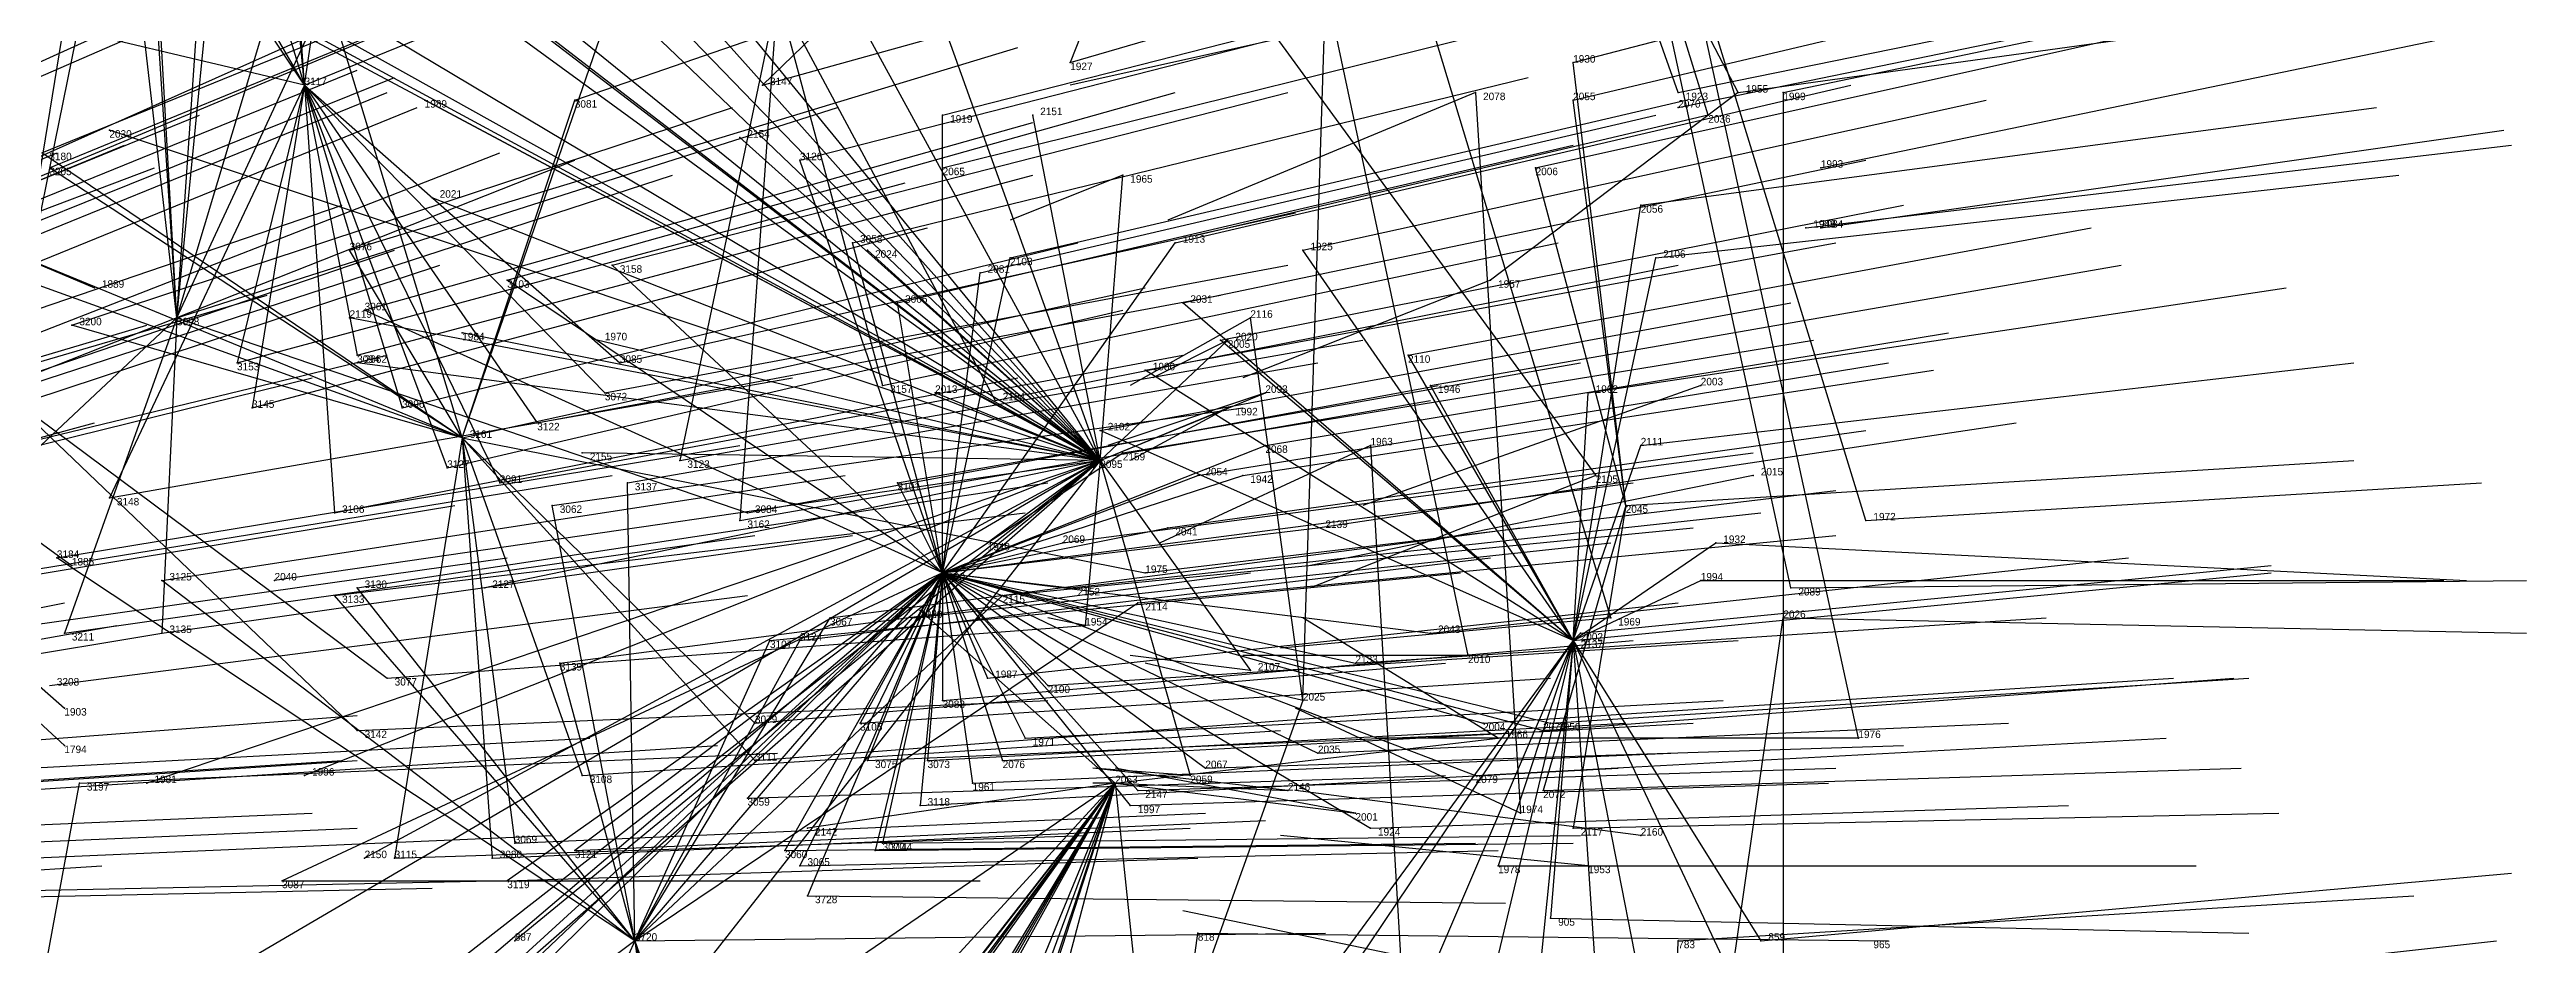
# Model space of a CAD drawing. Extents: x -0.5 to 0.59, y -0.5 to 0.58.
# Drawn here: x 0.251 to 0.581, y -0.0025 to 0.1167 of the extents above; entities that cross this region are included whole.
import ezdxf

# ---------------------------------------------------------------- set-up
doc = ezdxf.new("R2010")
doc.units = 0
for name, color, linetype in [('Facilities', 3, 'CONTINUOUS'), ('Facilities_lines', 3, 'CONTINUOUS'), ('Normals', 1, 'CONTINUOUS'), ('Source_points', 5, 'CONTINUOUS'), ('Text', 3, 'CONTINUOUS')]:
    doc.layers.add(name, color=color, linetype=linetype)

msp = doc.modelspace()

# ---------------------------------------------------------------- linework, layer by layer
at = {"layer": 'Facilities', "color": 3}
for p in [(0.285, 0.112, -0.765), (0.441, 0.111, -1.25), (0.468, 0.111, -1.202), (0.468, 0.109, -1.201), (0.476, 0.111, -1.222), (0.482, 0.111, -1.236), (0.472, 0.108, -1.25), (0.487, 0.101, -1.243), (0.485, 0.093, -1.235), (0.487, 0.093, -1.24), (0.268, 0.081, -0.699), (0.471, 0.072, -1.25), (0.306, 0.065, -0.783), (0.427, 0.064, -1.25), (0.391, 0.062, -1.25), (0.478, 0.06, -1.25), (0.461, 0.056, -1.16), (0.493, 0.054, -1.241), (0.37, 0.047, -0.931), (0.483, 0.045, -1.214), (0.459, 0.041, -1.25), (0.454, 0.038, -1.14), (0.44, 0.036, -1.25), (0.418, 0.03, -1.25), (0.492, 0.025, -1.25), (0.393, 0.019, -1.25), (0.463, 0.012, -1.25), (0.456, 0.008, -1.25), (0.329, -0.002, -0.822)]:
    msp.add_point(p, dxfattribs=at)
at = {"layer": 'Facilities_lines', "color": 3}
for p, q in [((0.493, 0.054, -1.241), (0.44, 0.226, -1.236)), ((0.344, 0.215, -1.25), (0.457, 0.06, -1.25)), ((0.468, 0.111, -1.202), (0.432, 0.213, -1.204)), ((0.459, 0.041, -1.25), (0.411, 0.2, -1.25)), ((0.476, 0.111, -1.222), (0.429, 0.201, -1.25)), ((0.44, 0.036, -1.25), (0.406, 0.196, -1.25)), ((0.391, 0.062, -1.25), (0.268, 0.189, -1.25)), ((0.285, 0.112, -0.765), (0.279, 0.175, -0.822)), ((0.391, 0.062, -1.25), (0.296, 0.178, -1.25)), ((0.41, 0.174, -1.113), (0.346, 0.112, -0.91)), ((0.41, 0.174, -1.113), (0.387, 0.115, -1.009)), ((0.285, 0.112, -0.765), (0.267, 0.171, -0.793)), ((0.285, 0.112, -0.765), (0.281, 0.169, -0.819)), ((0.285, 0.112, -0.765), (0.293, 0.167, -0.844)), ((0.391, 0.062, -1.25), (0.298, 0.166, -1.25)), ((0.472, 0.108, -1.25), (0.454, 0.166, -1.21)), ((0.472, 0.108, -1.25), (0.454, 0.166, -1.208)), ((0.285, 0.112, -0.765), (0.253, 0.16, -0.749)), ((0.285, 0.112, -0.765), (0.259, 0.157, -0.758)), ((0.245, 0.071, -0.639), (0.262, 0.155, -0.761)), ((0.268, 0.081, -0.699), (0.264, 0.152, -0.762)), ((0.268, 0.081, -0.699), (0.273, 0.154, -0.783)), ((0.268, 0.081, -0.699), (0.275, 0.153, -0.786)), ((0.418, 0.03, -1.25), (0.422, 0.155, -1.25)), ((0.245, 0.071, -0.639), (0.258, 0.151, -0.748)), ((0.268, 0.081, -0.699), (0.289, 0.151, -0.816)), ((0.492, 0.025, -1.25), (0.465, 0.149, -1.221)), ((0.268, 0.081, -0.699), (0.264, 0.142, -0.749)), ((0.483, 0.045, -1.214), (0.462, 0.142, -1.208)), ((0.127, 0.14, -1.25), (0.253, 0.024, -1.25)), ((0.127, 0.14, -1.25), (0.254, 0.048, -1.25)), ((0.127, 0.14, -1.25), (0.257, 0.085, -1.25)), ((0.127, 0.14, -1.25), (0.253, 0.029, -1.25)), ((0.391, 0.062, -1.25), (0.289, 0.14, -1.25)), ((0.391, 0.062, -1.25), (0.35, 0.137, -1.25)), ((0.391, 0.062, -1.25), (0.258, 0.134, -1.25)), ((0.268, 0.081, -0.699), (0.262, 0.133, -0.735)), ((0.268, 0.081, -0.699), (0.293, 0.135, -0.808)), ((0.391, 0.062, -1.25), (0.301, 0.135, -1.25)), ((0.285, 0.112, -0.765), (0.213, 0.129, -0.623)), ((0.391, 0.062, -1.25), (0.277, 0.13, -1.25)), ((0.306, 0.065, -0.783), (0.327, 0.126, -0.876)), ((0.391, 0.062, -1.25), (0.323, 0.127, -1.25)), ((0.391, 0.062, -1.25), (0.368, 0.126, -1.25)), ((0.391, 0.062, -1.25), (0.273, 0.125, -1.25)), ((0.391, 0.062, -1.25), (0.278, 0.125, -1.25)), ((0.391, 0.062, -1.25), (0.306, 0.124, -1.25)), ((0.348, 0.124, -0.924), (0.335, 0.062, -0.852)), ((0.348, 0.124, -0.924), (0.343, 0.054, -0.869)), ((0.348, 0.124, -0.924), (0.377, 0.07, -0.959)), ((0.348, 0.124, -0.924), (0.362, 0.072, -0.923)), ((0.306, 0.065, -0.783), (0.289, 0.121, -0.783)), ((0.391, 0.062, -1.25), (0.313, 0.122, -1.25)), ((0.461, 0.056, -1.16), (0.454, 0.115, -1.17)), ((0.285, 0.112, -0.765), (0.259, 0.057, -0.663)), ((0.285, 0.112, -0.765), (0.276, 0.075, -0.714)), ((0.285, 0.112, -0.765), (0.278, 0.069, -0.715)), ((0.285, 0.112, -0.765), (0.327, 0.075, -0.838)), ((0.285, 0.112, -0.765), (0.292, 0.076, -0.754)), ((0.285, 0.112, -0.765), (0.298, 0.069, -0.764)), ((0.285, 0.112, -0.765), (0.311, 0.059, -0.791)), ((0.285, 0.112, -0.765), (0.325, 0.071, -0.831)), ((0.285, 0.112, -0.765), (0.289, 0.055, -0.737)), ((0.285, 0.112, -0.765), (0.316, 0.067, -0.806)), ((0.285, 0.112, -0.765), (0.304, 0.061, -0.775)), ((0.391, 0.062, -1.25), (0.301, 0.11, -1.25)), ((0.306, 0.065, -0.783), (0.321, 0.11, -0.847)), ((0.441, 0.111, -1.25), (0.447, 0.015, -1.25)), ((0.476, 0.111, -1.222), (0.443, 0.086, -1.25)), ((0.461, 0.056, -1.16), (0.454, 0.11, -1.167)), ((0.482, 0.111, -1.236), (0.482, -0.085, -1.25)), ((0.391, 0.062, -1.25), (0.259, 0.106, -1.25)), ((0.37, 0.047, -0.931), (0.37, 0.108, -0.965)), ((0.391, 0.062, -1.25), (0.382, 0.108, -1.25)), ((0.306, 0.065, -0.783), (0.25, 0.103, -0.676)), ((0.391, 0.062, -1.25), (0.343, 0.105, -1.25)), ((0.306, 0.065, -0.783), (0.251, 0.101, -0.675)), ((0.37, 0.047, -0.931), (0.351, 0.102, -0.914)), ((0.37, 0.047, -0.931), (0.37, 0.101, -0.958)), ((0.391, 0.062, -1.25), (0.394, 0.1, -1.25)), ((0.461, 0.056, -1.16), (0.449, 0.101, -1.15)), ((0.391, 0.062, -1.25), (0.302, 0.097, -1.25)), ((0.454, 0.038, -1.14), (0.463, 0.096, -1.181)), ((0.306, 0.065, -0.783), (0.233, 0.095, -0.63)), ((0.306, 0.065, -0.783), (0.231, 0.092, -0.622)), ((0.306, 0.065, -0.783), (0.291, 0.09, -0.762)), ((0.37, 0.047, -0.931), (0.358, 0.091, -0.925)), ((0.391, 0.062, -1.25), (0.36, 0.09, -1.25)), ((0.37, 0.047, -0.931), (0.401, 0.091, -1.029)), ((0.454, 0.038, -1.14), (0.418, 0.09, -1.07)), ((0.37, 0.047, -0.931), (0.312, 0.086, -0.809)), ((0.37, 0.047, -0.931), (0.326, 0.088, -0.844)), ((0.37, 0.047, -0.931), (0.379, 0.089, -0.972)), ((0.37, 0.047, -0.931), (0.375, 0.087, -0.963)), ((0.454, 0.038, -1.14), (0.465, 0.089, -1.184)), ((0.37, 0.047, -0.931), (0.364, 0.083, -0.934)), ((0.454, 0.038, -1.14), (0.402, 0.083, -1.027)), ((0.268, 0.081, -0.699), (0.22, 0.036, -0.558)), ((0.268, 0.081, -0.699), (0.253, 0.039, -0.64)), ((0.306, 0.065, -0.783), (0.254, 0.08, -0.667)), ((0.268, 0.081, -0.699), (0.266, 0.039, -0.673)), ((0.268, 0.081, -0.699), (0.344, 0.055, -0.872)), ((0.391, 0.062, -1.25), (0.291, 0.081, -1.25)), ((0.37, 0.047, -0.931), (0.293, 0.082, -0.761)), ((0.418, 0.03, -1.25), (0.411, 0.081, -1.25)), ((0.391, 0.062, -1.25), (0.306, 0.079, -1.25)), ((0.391, 0.062, -1.25), (0.324, 0.078, -1.25)), ((0.391, 0.062, -1.25), (0.408, 0.078, -1.25)), ((0.454, 0.038, -1.14), (0.407, 0.078, -1.036)), ((0.454, 0.038, -1.14), (0.432, 0.076, -1.096)), ((0.391, 0.062, -1.25), (0.292, 0.075, -1.25)), ((0.454, 0.038, -1.14), (0.397, 0.074, -1.01)), ((0.245, 0.071, -0.639), (0.292, 0.026, -0.733)), ((0.245, 0.071, -0.639), (0.296, 0.033, -0.746)), ((0.391, 0.062, -1.25), (0.369, 0.071, -1.25)), ((0.391, 0.062, -1.25), (0.413, 0.071, -1.25)), ((0.454, 0.038, -1.14), (0.435, 0.072, -1.103)), ((0.454, 0.038, -1.14), (0.456, 0.071, -1.154)), ((0.391, 0.062, -1.25), (0.408, 0.069, -1.25)), ((0.454, 0.038, -1.14), (0.391, 0.066, -0.992)), ((0.306, 0.065, -0.783), (0.297, 0.009, -0.742)), ((0.306, 0.065, -0.783), (0.313, 0.011, -0.782)), ((0.306, 0.065, -0.783), (0.31, 0.009, -0.776)), ((0.306, 0.065, -0.783), (0.397, 0.047, -0.998)), ((0.306, 0.065, -0.783), (0.345, 0.027, -0.864)), ((0.306, 0.065, -0.783), (0.322, 0.02, -0.807)), ((0.306, 0.065, -0.783), (0.345, 0.022, -0.864)), ((0.391, 0.062, -1.25), (0.322, 0.063, -1.25)), ((0.37, 0.047, -0.931), (0.413, 0.064, -1.044)), ((0.37, 0.047, -0.931), (0.394, 0.063, -0.997)), ((0.427, 0.064, -1.25), (0.431, -0.004, -1.25)), ((0.454, 0.038, -1.14), (0.463, 0.064, -1.167)), ((0.391, 0.062, -1.25), (0.263, -0.013, -1.25)), ((0.391, 0.062, -1.25), (0.264, 0.019, -1.25)), ((0.391, 0.062, -1.25), (0.281, 0.046, -1.25)), ((0.391, 0.062, -1.25), (0.285, 0.02, -1.25)), ((0.391, 0.062, -1.25), (0.289, -0.068, -1.25)), ((0.391, 0.062, -1.25), (0.291, -0.016, -1.25)), ((0.391, 0.062, -1.25), (0.293, 0.009, -1.25)), ((0.391, 0.062, -1.25), (0.303, -0.015, -1.25)), ((0.391, 0.062, -1.25), (0.309, 0.045, -1.25)), ((0.391, 0.062, -1.25), (0.313, -0.002, -1.25)), ((0.37, 0.047, -0.931), (0.41, 0.06, -1.036)), ((0.37, 0.047, -0.931), (0.404, 0.06, -1.021)), ((0.391, 0.062, -1.25), (0.376, 0.051, -1.25)), ((0.391, 0.062, -1.25), (0.389, 0.04, -1.25)), ((0.391, 0.062, -1.25), (0.403, 0.02, -1.25)), ((0.391, 0.062, -1.25), (0.411, 0.034, -1.25)), ((0.329, -0.002, -0.822), (0.328, 0.059, -0.833)), ((0.37, 0.047, -0.931), (0.364, 0.059, -0.922)), ((0.329, -0.002, -0.822), (0.318, 0.056, -0.808)), ((0.37, 0.047, -0.931), (0.4, 0.053, -1.009)), ((0.37, 0.047, -0.931), (0.42, 0.053, -1.059)), ((0.461, 0.056, -1.16), (0.45, 0.018, -1.125)), ((0.461, 0.056, -1.16), (0.454, 0.013, -1.136)), ((0.37, 0.047, -0.931), (0.386, 0.051, -0.973)), ((0.454, 0.038, -1.14), (0.473, 0.051, -1.19)), ((0.329, -0.002, -0.822), (0.252, 0.049, -0.641)), ((0.37, 0.047, -0.931), (0.282, 0.006, -0.705)), ((0.37, 0.047, -0.931), (0.301, -0.016, -0.753)), ((0.37, 0.047, -0.931), (0.31, -0.004, -0.775)), ((0.37, 0.047, -0.931), (0.31, -0.01, -0.776)), ((0.37, 0.047, -0.931), (0.312, 0.006, -0.78)), ((0.37, 0.047, -0.931), (0.314, -0.008, -0.786)), ((0.37, 0.047, -0.931), (0.321, 0.01, -0.802)), ((0.37, 0.047, -0.931), (0.344, 0.017, -0.861)), ((0.37, 0.047, -0.931), (0.349, 0.01, -0.872)), ((0.37, 0.047, -0.931), (0.351, 0.008, -0.878)), ((0.37, 0.047, -0.931), (0.352, 0.004, -0.881)), ((0.37, 0.047, -0.931), (0.359, 0.027, -0.899)), ((0.37, 0.047, -0.931), (0.36, 0.022, -0.902)), ((0.37, 0.047, -0.931), (0.361, 0.01, -0.904)), ((0.37, 0.047, -0.931), (0.362, 0.011, -0.906)), ((0.37, 0.047, -0.931), (0.367, 0.016, -0.919)), ((0.37, 0.047, -0.931), (0.368, 0.022, -0.921)), ((0.37, 0.047, -0.931), (0.374, 0.019, -0.936)), ((0.37, 0.047, -0.931), (0.395, 0.016, -0.989)), ((0.37, 0.047, -0.931), (0.381, 0.025, -0.955)), ((0.37, 0.047, -0.931), (0.376, 0.033, -0.944)), ((0.37, 0.047, -0.931), (0.427, 0.013, -1.069)), ((0.37, 0.047, -0.931), (0.42, 0.023, -1.051)), ((0.37, 0.047, -0.931), (0.435, 0.039, -1.093)), ((0.37, 0.047, -0.931), (0.405, 0.021, -1.013)), ((0.37, 0.047, -0.931), (0.451, 0.027, -1.131)), ((0.37, 0.047, -0.931), (0.442, 0.027, -1.106)), ((0.37, 0.047, -0.931), (0.45, 0.026, -1.126)), ((0.37, 0.047, -0.931), (0.378, 0.022, -0.946)), ((0.37, 0.047, -0.931), (0.441, 0.02, -1.103)), ((0.37, 0.047, -0.931), (0.384, 0.032, -0.962)), ((0.37, 0.047, -0.931), (0.425, 0.035, -1.066)), ((0.37, 0.047, -0.931), (0.396, 0.018, -0.992)), ((0.37, 0.047, -0.931), (0.387, 0.045, -0.974)), ((0.37, 0.047, -0.931), (0.37, 0.03, -0.927)), ((0.329, -0.002, -0.822), (0.266, 0.046, -0.676)), ((0.329, -0.002, -0.822), (0.289, 0.044, -0.731)), ((0.329, -0.002, -0.822), (0.292, 0.045, -0.74)), ((0.329, -0.002, -0.822), (0.378, 0.044, -0.951)), ((0.329, -0.002, -0.822), (0.396, 0.043, -0.996)), ((0.454, 0.038, -1.14), (0.471, 0.046, -1.183)), ((0.329, -0.002, -0.822), (0.355, 0.041, -0.893)), ((0.329, -0.002, -0.822), (0.366, 0.041, -0.921)), ((0.393, 0.019, -1.25), (0.367, 0.042, -1.25)), ((0.466, -0.07, -1.177), (0.482, 0.041, -1.209)), ((0.329, -0.002, -0.822), (0.351, 0.038, -0.882)), ((0.329, -0.002, -0.822), (0.347, 0.038, -0.872)), ((0.454, 0.038, -1.14), (0.417, -0.017, -1.043)), ((0.454, 0.038, -1.14), (0.418, -0.011, -1.045)), ((0.454, 0.038, -1.14), (0.427, -0.025, -1.068)), ((0.454, 0.038, -1.14), (0.438, -0.029, -1.098)), ((0.454, 0.038, -1.14), (0.444, 0.008, -1.109)), ((0.454, 0.038, -1.14), (0.447, -0.031, -1.119)), ((0.454, 0.038, -1.14), (0.451, 0.001, -1.127)), ((0.454, 0.038, -1.14), (0.455, 0.039, -1.141)), ((0.454, 0.038, -1.14), (0.479, -0.002, -1.199)), ((0.454, 0.038, -1.14), (0.478, -0.013, -1.195)), ((0.454, 0.038, -1.14), (0.463, -0.008, -1.157)), ((0.454, 0.038, -1.14), (0.457, -0.007, -1.142)), ((0.329, -0.002, -0.822), (0.319, 0.035, -0.801)), ((0.418, 0.03, -1.25), (0.356, -0.143, -1.25)), ((0.393, 0.019, -1.25), (0.444, 0.025, -1.25)), ((0.244, -0.041, -0.619), (0.255, 0.019, -0.64)), ((0.393, 0.019, -1.25), (0.297, -0.104, -1.25)), ((0.393, 0.019, -1.25), (0.303, -0.079, -1.25)), ((0.393, 0.019, -1.25), (0.31, -0.088, -1.25)), ((0.393, 0.019, -1.25), (0.323, -0.076, -1.25)), ((0.393, 0.019, -1.25), (0.324, -0.028, -1.25)), ((0.393, 0.019, -1.25), (0.326, -0.074, -1.25)), ((0.393, 0.019, -1.25), (0.331, -0.089, -1.25)), ((0.393, 0.019, -1.25), (0.333, -0.08, -1.25)), ((0.393, 0.019, -1.25), (0.342, -0.049, -1.25)), ((0.393, 0.019, -1.25), (0.342, -0.119, -1.25)), ((0.393, 0.019, -1.25), (0.347, -0.059, -1.25)), ((0.393, 0.019, -1.25), (0.348, -0.115, -1.25)), ((0.393, 0.019, -1.25), (0.351, -0.083, -1.25)), ((0.393, 0.019, -1.25), (0.352, 0.013, -1.25)), ((0.393, 0.019, -1.25), (0.354, -0.101, -1.25)), ((0.393, 0.019, -1.25), (0.355, -0.094, -1.25)), ((0.393, 0.019, -1.25), (0.364, -0.033, -1.25)), ((0.393, 0.019, -1.25), (0.369, -0.072, -1.25)), ((0.393, 0.019, -1.25), (0.401, -0.058, -1.25)), ((0.393, 0.019, -1.25), (0.425, 0.015, -1.25)), ((0.393, 0.019, -1.25), (0.416, 0.018, -1.25)), ((0.329, -0.002, -0.822), (0.273, -0.044, -0.692)), ((0.329, -0.002, -0.822), (0.305, -0.055, -0.774)), ((0.329, -0.002, -0.822), (0.337, -0.047, -0.85)), ((0.329, -0.002, -0.822), (0.343, -0.052, -0.868)), ((0.329, -0.002, -0.822), (0.336, -0.022, -0.842)), ((0.329, -0.002, -0.822), (0.333, -0.032, -0.836)), ((0.397, -0.052, -1.002), (0.404, -0.001, -1.009)), ((0.466, -0.07, -1.177), (0.468, -0.002, -1.169))]:
    msp.add_line(p, q, dxfattribs=at)
at = {"layer": 'Normals', "color": 1}
for p, q in [((0.285, 0.112, -0.765), (0.371, 0.147, -0.728)), ((0.321, 0.11, -0.847), (0.408, 0.14, -0.81)), ((0.387, 0.115, -1.009), (0.476, 0.141, -0.971)), ((0.454, 0.115, -1.17), (0.546, 0.139, -1.141)), ((0.25, 0.103, -0.676), (0.336, 0.138, -0.638)), ((0.251, 0.101, -0.675), (0.336, 0.136, -0.637)), ((0.346, 0.112, -0.91), (0.436, 0.137, -0.873)), ((0.215, 0.098, -0.591), (0.3, 0.135, -0.554)), ((0.233, 0.095, -0.63), (0.318, 0.133, -0.593)), ((0.454, 0.11, -1.167), (0.547, 0.132, -1.138)), ((0.37, 0.108, -0.965), (0.46, 0.131, -0.927)), ((0.468, 0.111, -1.202), (0.566, 0.131, -1.21)), ((0.468, 0.109, -1.201), (0.565, 0.129, -1.208)), ((0.482, 0.111, -1.236), (0.573, 0.13, -1.273)), ((0.231, 0.092, -0.622), (0.317, 0.128, -0.585)), ((0.351, 0.102, -0.914), (0.441, 0.125, -0.877)), ((0.37, 0.101, -0.958), (0.459, 0.123, -0.92)), ((0.441, 0.124, -1.25), (0.387, 0.112, -1.167)), ((0.476, 0.111, -1.222), (0.57, 0.124, -1.253)), ((0.181, 0.084, -0.498), (0.265, 0.122, -0.461)), ((0.449, 0.101, -1.15), (0.539, 0.121, -1.112)), ((0.291, 0.09, -0.762), (0.38, 0.117, -0.724)), ((0.487, 0.101, -1.243), (0.569, 0.118, -1.298)), ((0.206, 0.079, -0.552), (0.292, 0.114, -0.515)), ((0.21, 0.078, -0.561), (0.297, 0.113, -0.524)), ((0.358, 0.091, -0.925), (0.448, 0.113, -0.887)), ((0.21, 0.076, -0.559), (0.296, 0.111, -0.522)), ((0.214, 0.074, -0.567), (0.3, 0.109, -0.53)), ((0.254, 0.08, -0.667), (0.342, 0.109, -0.629)), ((0.268, 0.081, -0.699), (0.356, 0.109, -0.662)), ((0.301, 0.11, -1.25), (0.301, 0.11, -1.15)), ((0.312, 0.086, -0.809), (0.401, 0.111, -0.771)), ((0.326, 0.088, -0.844), (0.416, 0.111, -0.808)), ((0.379, 0.089, -0.972), (0.469, 0.11, -0.935)), ((0.441, 0.111, -1.25), (0.4, 0.094, -1.16)), ((0.401, 0.091, -1.029), (0.491, 0.112, -0.991)), ((0.418, 0.09, -1.07), (0.509, 0.11, -1.033)), ((0.463, 0.096, -1.181), (0.561, 0.109, -1.168)), ((0.185, 0.073, -0.497), (0.271, 0.108, -0.46)), ((0.259, 0.106, -1.25), (0.259, 0.106, -1.15)), ((0.293, 0.082, -0.761), (0.382, 0.107, -0.723)), ((0.375, 0.087, -0.963), (0.465, 0.108, -0.925)), ((0.382, 0.108, -1.25), (0.382, 0.108, -1.15)), ((0.472, 0.108, -1.25), (0.404, 0.092, -1.178)), ((0.487, 0.093, -1.24), (0.578, 0.106, -1.279)), ((0.167, 0.067, -0.451), (0.252, 0.103, -0.412)), ((0.176, 0.069, -0.472), (0.261, 0.104, -0.434)), ((0.224, 0.069, -0.586), (0.311, 0.103, -0.55)), ((0.343, 0.105, -1.25), (0.343, 0.105, -1.15)), ((0.364, 0.083, -0.934), (0.454, 0.104, -0.895)), ((0.485, 0.093, -1.235), (0.579, 0.104, -1.268)), ((0.178, 0.068, -0.477), (0.265, 0.101, -0.439)), ((0.235, 0.068, -0.611), (0.321, 0.102, -0.574)), ((0.245, 0.071, -0.639), (0.334, 0.1, -0.603)), ((0.276, 0.075, -0.714), (0.365, 0.099, -0.677)), ((0.292, 0.076, -0.754), (0.382, 0.1, -0.717)), ((0.394, 0.1, -1.25), (0.379, 0.094, -1.151)), ((0.402, 0.083, -1.027), (0.493, 0.102, -0.99)), ((0.465, 0.089, -1.184), (0.564, 0.1, -1.171)), ((0.202, 0.066, -0.531), (0.29, 0.096, -0.495)), ((0.302, 0.097, -1.25), (0.302, 0.097, -1.15)), ((0.407, 0.078, -1.036), (0.498, 0.096, -0.999)), ((0.278, 0.069, -0.715), (0.368, 0.093, -0.679)), ((0.327, 0.075, -0.838), (0.417, 0.095, -0.801)), ((0.432, 0.076, -1.096), (0.523, 0.093, -1.06)), ((0.209, 0.06, -0.545), (0.297, 0.09, -0.507)), ((0.298, 0.069, -0.764), (0.388, 0.091, -0.726)), ((0.36, 0.09, -1.25), (0.36, 0.09, -1.15)), ((0.362, 0.072, -0.923), (0.452, 0.091, -0.884)), ((0.397, 0.074, -1.01), (0.489, 0.091, -0.973)), ((0.215, 0.059, -0.557), (0.303, 0.088, -0.52)), ((0.325, 0.071, -0.831), (0.416, 0.088, -0.794)), ((0.377, 0.07, -0.959), (0.468, 0.088, -0.921)), ((0.443, 0.086, -1.25), (0.41, 0.073, -1.156)), ((0.435, 0.072, -1.103), (0.527, 0.088, -1.067)), ((0.191, 0.058, -0.498), (0.28, 0.084, -0.461)), ((0.257, 0.085, -1.25), (0.257, 0.085, -1.15)), ((0.306, 0.065, -0.783), (0.397, 0.085, -0.745)), ((0.316, 0.067, -0.806), (0.407, 0.084, -0.769)), ((0.391, 0.066, -0.992), (0.483, 0.083, -0.955)), ((0.456, 0.071, -1.154), (0.549, 0.085, -1.119)), ((0.176, 0.054, -0.461), (0.264, 0.08, -0.421)), ((0.291, 0.081, -1.25), (0.291, 0.081, -1.15)), ((0.304, 0.061, -0.775), (0.394, 0.082, -0.737)), ((0.411, 0.081, -1.25), (0.395, 0.072, -1.152)), ((0.205, 0.054, -0.531), (0.296, 0.076, -0.494)), ((0.306, 0.079, -1.25), (0.306, 0.079, -1.15)), ((0.311, 0.059, -0.791), (0.402, 0.076, -0.754)), ((0.324, 0.078, -1.25), (0.324, 0.078, -1.15)), ((0.335, 0.062, -0.852), (0.426, 0.078, -0.815)), ((0.394, 0.063, -0.997), (0.486, 0.078, -0.96)), ((0.408, 0.078, -1.25), (0.398, 0.073, -1.151)), ((0.413, 0.064, -1.044), (0.504, 0.079, -1.007)), ((0.197, 0.051, -0.507), (0.286, 0.073, -0.469)), ((0.259, 0.057, -0.663), (0.35, 0.073, -0.625)), ((0.289, 0.055, -0.737), (0.38, 0.073, -0.699)), ((0.292, 0.075, -1.25), (0.292, 0.075, -1.15)), ((0.328, 0.059, -0.833), (0.42, 0.075, -0.796)), ((0.364, 0.059, -0.922), (0.455, 0.075, -0.883)), ((0.404, 0.06, -1.021), (0.496, 0.075, -0.985)), ((0.41, 0.06, -1.036), (0.502, 0.074, -1)), ((0.463, 0.064, -1.167), (0.558, 0.075, -1.139)), ((0.343, 0.054, -0.869), (0.435, 0.07, -0.832)), ((0.344, 0.055, -0.872), (0.436, 0.072, -0.835)), ((0.369, 0.071, -1.25), (0.369, 0.071, -1.15)), ((0.413, 0.071, -1.25), (0.392, 0.064, -1.153)), ((0.471, 0.072, -1.25), (0.426, 0.056, -1.162)), ((0.169, 0.043, -0.436), (0.257, 0.067, -0.395)), ((0.318, 0.056, -0.808), (0.41, 0.069, -0.77)), ((0.408, 0.069, -1.25), (0.395, 0.062, -1.151)), ((0.4, 0.053, -1.009), (0.493, 0.066, -0.973)), ((0.42, 0.053, -1.059), (0.513, 0.067, -1.023)), ((0.252, 0.049, -0.641), (0.343, 0.064, -0.604)), ((0.322, 0.063, -1.25), (0.322, 0.063, -1.15)), ((0.386, 0.051, -0.973), (0.478, 0.063, -0.935)), ((0.427, 0.064, -1.25), (0.399, 0.051, -1.155)), ((0.234, 0.045, -0.596), (0.326, 0.06, -0.56)), ((0.266, 0.046, -0.676), (0.357, 0.06, -0.637)), ((0.391, 0.062, -1.25), (0.39, 0.061, -1.15)), ((0.478, 0.06, -1.25), (0.419, 0.048, -1.17)), ((0.457, 0.06, -1.25), (0.419, 0.045, -1.159)), ((0.461, 0.056, -1.16), (0.558, 0.062, -1.137)), ((0.292, 0.045, -0.74), (0.384, 0.059, -0.701)), ((0.37, 0.047, -0.931), (0.462, 0.059, -0.894)), ((0.397, 0.047, -0.998), (0.489, 0.058, -0.962)), ((0.493, 0.054, -1.241), (0.575, 0.059, -1.299)), ((0.214, 0.041, -0.545), (0.305, 0.056, -0.507)), ((0.289, 0.044, -0.731), (0.381, 0.055, -0.693)), ((0.355, 0.041, -0.893), (0.447, 0.053, -0.856)), ((0.378, 0.044, -0.951), (0.47, 0.053, -0.914)), ((0.387, 0.045, -0.974), (0.479, 0.055, -0.937)), ((0.253, 0.039, -0.64), (0.345, 0.052, -0.603)), ((0.266, 0.039, -0.673), (0.358, 0.052, -0.634)), ((0.366, 0.041, -0.921), (0.459, 0.051, -0.884)), ((0.376, 0.051, -1.25), (0.376, 0.051, -1.15)), ((0.396, 0.043, -0.996), (0.489, 0.052, -0.959)), ((0.473, 0.051, -1.19), (0.573, 0.046, -1.184)), ((0.22, 0.036, -0.558), (0.312, 0.049, -0.52)), ((0.254, 0.048, -1.25), (0.254, 0.048, -1.15)), ((0.319, 0.035, -0.801), (0.411, 0.047, -0.764)), ((0.347, 0.038, -0.872), (0.439, 0.047, -0.834)), ((0.351, 0.038, -0.882), (0.443, 0.049, -0.845)), ((0.435, 0.039, -1.093), (0.528, 0.049, -1.056)), ((0.454, 0.038, -1.14), (0.547, 0.047, -1.103)), ((0.455, 0.039, -1.141), (0.547, 0.048, -1.104)), ((0.162, 0.025, -0.408), (0.253, 0.043, -0.371)), ((0.251, 0.032, -0.633), (0.344, 0.044, -0.597)), ((0.281, 0.046, -1.25), (0.281, 0.046, -1.15)), ((0.309, 0.045, -1.25), (0.309, 0.045, -1.15)), ((0.376, 0.033, -0.944), (0.468, 0.043, -0.907)), ((0.471, 0.046, -1.183), (0.57, 0.046, -1.172)), ((0.483, 0.045, -1.214), (0.581, 0.046, -1.237)), ((0.17, 0.024, -0.428), (0.26, 0.04, -0.389)), ((0.296, 0.033, -0.746), (0.389, 0.04, -0.708)), ((0.367, 0.042, -1.25), (0.367, 0.042, -1.15)), ((0.389, 0.04, -1.25), (0.384, 0.041, -1.15)), ((0.459, 0.041, -1.25), (0.415, 0.037, -1.161)), ((0.444, 0.025, -1.25), (0.418, 0.041, -1.155)), ((0.425, 0.035, -1.066), (0.517, 0.041, -1.029)), ((0.482, 0.041, -1.209), (0.581, 0.039, -1.219)), ((0.176, 0.024, -0.443), (0.266, 0.039, -0.404)), ((0.37, 0.03, -0.927), (0.462, 0.038, -0.89)), ((0.384, 0.032, -0.962), (0.476, 0.038, -0.925)), ((0.345, 0.027, -0.864), (0.437, 0.035, -0.826)), ((0.359, 0.027, -0.899), (0.451, 0.033, -0.861)), ((0.411, 0.034, -1.25), (0.395, 0.036, -1.151)), ((0.418, 0.03, -1.25), (0.397, 0.035, -1.152)), ((0.44, 0.036, -1.25), (0.41, 0.036, -1.155)), ((0.442, 0.027, -1.106), (0.534, 0.033, -1.068)), ((0.45, 0.026, -1.126), (0.542, 0.033, -1.089)), ((0.451, 0.027, -1.131), (0.544, 0.033, -1.094)), ((0.292, 0.026, -0.733), (0.384, 0.03, -0.695)), ((0.381, 0.025, -0.955), (0.474, 0.03, -0.918)), ((0.2, 0.021, -0.503), (0.292, 0.028, -0.465)), ((0.253, 0.029, -1.25), (0.253, 0.029, -1.15)), ((0.345, 0.022, -0.864), (0.437, 0.029, -0.826)), ((0.368, 0.022, -0.921), (0.461, 0.027, -0.884)), ((0.378, 0.022, -0.946), (0.47, 0.027, -0.909)), ((0.447, 0.015, -1.25), (0.417, 0.029, -1.155)), ((0.42, 0.023, -1.051), (0.512, 0.027, -1.013)), ((0.23, 0.02, -0.577), (0.323, 0.025, -0.54)), ((0.247, 0.018, -0.62), (0.34, 0.024, -0.582)), ((0.253, 0.024, -1.25), (0.253, 0.024, -1.15)), ((0.322, 0.02, -0.807), (0.415, 0.026, -0.769)), ((0.36, 0.022, -0.902), (0.453, 0.026, -0.864)), ((0.405, 0.021, -1.013), (0.498, 0.024, -0.977)), ((0.492, 0.025, -1.25), (0.428, 0.025, -1.173)), ((0.441, 0.02, -1.103), (0.533, 0.025, -1.066)), ((0.197, 0.016, -0.495), (0.29, 0.022, -0.457)), ((0.2, 0.016, -0.5), (0.292, 0.022, -0.463)), ((0.255, 0.019, -0.64), (0.348, 0.023, -0.603)), ((0.285, 0.02, -1.25), (0.285, 0.02, -1.15)), ((0.344, 0.017, -0.861), (0.437, 0.02, -0.823)), ((0.367, 0.016, -0.919), (0.46, 0.021, -0.882)), ((0.374, 0.019, -0.936), (0.467, 0.023, -0.899)), ((0.416, 0.018, -1.25), (0.39, 0.021, -1.153)), ((0.403, 0.02, -1.25), (0.39, 0.021, -1.151)), ((0.425, 0.015, -1.25), (0.393, 0.021, -1.156)), ((0.396, 0.018, -0.992), (0.489, 0.021, -0.955)), ((0.45, 0.018, -1.125), (0.543, 0.021, -1.089)), ((0.264, 0.019, -1.25), (0.264, 0.019, -1.15)), ((0.393, 0.019, -1.25), (0.39, 0.019, -1.15)), ((0.395, 0.016, -0.989), (0.488, 0.019, -0.953)), ((0.463, 0.012, -1.25), (0.417, 0.018, -1.161)), ((0.193, 0.011, -0.483), (0.286, 0.015, -0.446)), ((0.313, 0.011, -0.782), (0.405, 0.015, -0.744)), ((0.321, 0.01, -0.802), (0.413, 0.014, -0.764)), ((0.427, 0.013, -1.069), (0.52, 0.016, -1.031)), ((0.454, 0.013, -1.136), (0.548, 0.015, -1.1)), ((0.199, 0.009, -0.499), (0.292, 0.013, -0.461)), ((0.225, 0.008, -0.563), (0.318, 0.012, -0.526)), ((0.297, 0.009, -0.742), (0.389, 0.012, -0.703)), ((0.31, 0.009, -0.776), (0.403, 0.013, -0.738)), ((0.349, 0.01, -0.872), (0.441, 0.011, -0.834)), ((0.351, 0.008, -0.878), (0.444, 0.01, -0.84)), ((0.352, 0.013, -1.25), (0.352, 0.013, -1.15)), ((0.361, 0.01, -0.904), (0.454, 0.011, -0.867)), ((0.362, 0.011, -0.906), (0.455, 0.012, -0.869)), ((0.456, 0.008, -1.25), (0.415, 0.012, -1.159)), ((0.166, 0.002, -0.414), (0.258, 0.008, -0.377)), ((0.293, 0.009, -1.25), (0.293, 0.009, -1.15)), ((0.312, 0.006, -0.78), (0.404, 0.009, -0.742)), ((0.444, 0.008, -1.109), (0.537, 0.008, -1.072)), ((0.479, -0.002, -1.199), (0.579, 0.007, -1.192)), ((0.208, 0.003, -0.521), (0.302, 0.005, -0.485)), ((0.217, 0.004, -0.544), (0.31, 0.006, -0.506)), ((0.282, 0.006, -0.705), (0.375, 0.006, -0.668)), ((0.352, 0.004, -0.881), (0.445, 0.003, -0.843)), ((0.468, -0.002, -1.169), (0.566, 0.004, -1.154)), ((0.431, -0.004, -1.25), (0.402, 0.002, -1.155)), ((0.451, 0.001, -1.127), (0.544, -0.001, -1.09)), ((0.313, -0.002, -1.25), (0.313, -0.002, -1.15)), ((0.329, -0.002, -0.822), (0.421, -0.001, -0.784)), ((0.404, -0.001, -1.009), (0.496, -0.002, -0.972)), ((0.478, -0.013, -1.195), (0.577, -0.002, -1.188))]:
    msp.add_line(p, q, dxfattribs=at)
at = {"layer": 'Source_points', "color": 5}
for p in [(0.387, 0.115, -1.009), (0.454, 0.115, -1.17), (0.301, 0.11, -1.25), (0.321, 0.11, -0.847), (0.346, 0.112, -0.91), (0.454, 0.11, -1.167), (0.259, 0.106, -1.25), (0.37, 0.108, -0.965), (0.382, 0.108, -1.25), (0.343, 0.105, -1.25), (0.351, 0.102, -0.914), (0.37, 0.101, -0.958), (0.394, 0.1, -1.25), (0.449, 0.101, -1.15), (0.302, 0.097, -1.25), (0.463, 0.096, -1.181), (0.291, 0.09, -0.762), (0.358, 0.091, -0.925), (0.36, 0.09, -1.25), (0.401, 0.091, -1.029), (0.418, 0.09, -1.07), (0.312, 0.086, -0.809), (0.326, 0.088, -0.844), (0.375, 0.087, -0.963), (0.379, 0.089, -0.972), (0.443, 0.086, -1.25), (0.465, 0.089, -1.184), (0.257, 0.085, -1.25), (0.364, 0.083, -0.934), (0.402, 0.083, -1.027), (0.254, 0.08, -0.667), (0.291, 0.081, -1.25), (0.293, 0.082, -0.761), (0.411, 0.081, -1.25), (0.292, 0.076, -0.754), (0.306, 0.079, -1.25), (0.324, 0.078, -1.25), (0.407, 0.078, -1.036), (0.408, 0.078, -1.25), (0.432, 0.076, -1.096), (0.276, 0.075, -0.714), (0.292, 0.075, -1.25), (0.327, 0.075, -0.838), (0.397, 0.074, -1.01), (0.325, 0.071, -0.831), (0.362, 0.072, -0.923), (0.369, 0.071, -1.25), (0.377, 0.07, -0.959), (0.413, 0.071, -1.25), (0.435, 0.072, -1.103), (0.456, 0.071, -1.154), (0.278, 0.069, -0.715), (0.298, 0.069, -0.764), (0.316, 0.067, -0.806), (0.391, 0.066, -0.992), (0.408, 0.069, -1.25), (0.322, 0.063, -1.25), (0.394, 0.063, -0.997), (0.413, 0.064, -1.044), (0.463, 0.064, -1.167), (0.304, 0.061, -0.775), (0.335, 0.062, -0.852), (0.404, 0.06, -1.021), (0.41, 0.06, -1.036), (0.457, 0.06, -1.25), (0.259, 0.057, -0.663), (0.311, 0.059, -0.791), (0.328, 0.059, -0.833), (0.364, 0.059, -0.922), (0.289, 0.055, -0.737), (0.318, 0.056, -0.808), (0.343, 0.054, -0.869), (0.344, 0.055, -0.872), (0.4, 0.053, -1.009), (0.42, 0.053, -1.059), (0.376, 0.051, -1.25), (0.386, 0.051, -0.973), (0.473, 0.051, -1.19), (0.252, 0.049, -0.641), (0.254, 0.048, -1.25), (0.397, 0.047, -0.998), (0.266, 0.046, -0.676), (0.281, 0.046, -1.25), (0.289, 0.044, -0.731), (0.292, 0.045, -0.74), (0.309, 0.045, -1.25), (0.378, 0.044, -0.951), (0.387, 0.045, -0.974), (0.396, 0.043, -0.996), (0.471, 0.046, -1.183), (0.355, 0.041, -0.893), (0.366, 0.041, -0.921), (0.367, 0.042, -1.25), (0.389, 0.04, -1.25), (0.482, 0.041, -1.209), (0.253, 0.039, -0.64), (0.266, 0.039, -0.673), (0.347, 0.038, -0.872), (0.351, 0.038, -0.882), (0.435, 0.039, -1.093), (0.455, 0.039, -1.141), (0.296, 0.033, -0.746), (0.319, 0.035, -0.801), (0.376, 0.033, -0.944), (0.411, 0.034, -1.25), (0.425, 0.035, -1.066), (0.37, 0.03, -0.927), (0.384, 0.032, -0.962), (0.253, 0.029, -1.25), (0.345, 0.027, -0.864), (0.359, 0.027, -0.899), (0.442, 0.027, -1.106), (0.451, 0.027, -1.131), (0.253, 0.024, -1.25), (0.292, 0.026, -0.733), (0.381, 0.025, -0.955), (0.444, 0.025, -1.25), (0.45, 0.026, -1.126), (0.285, 0.02, -1.25), (0.322, 0.02, -0.807), (0.345, 0.022, -0.864), (0.36, 0.022, -0.902), (0.368, 0.022, -0.921), (0.378, 0.022, -0.946), (0.403, 0.02, -1.25), (0.405, 0.021, -1.013), (0.42, 0.023, -1.051), (0.441, 0.02, -1.103), (0.255, 0.019, -0.64), (0.264, 0.019, -1.25), (0.344, 0.017, -0.861), (0.374, 0.019, -0.936), (0.396, 0.018, -0.992), (0.416, 0.018, -1.25), (0.45, 0.018, -1.125), (0.367, 0.016, -0.919), (0.395, 0.016, -0.989), (0.425, 0.015, -1.25), (0.447, 0.015, -1.25), (0.313, 0.011, -0.782), (0.321, 0.01, -0.802), (0.349, 0.01, -0.872), (0.352, 0.013, -1.25), (0.361, 0.01, -0.904), (0.362, 0.011, -0.906), (0.427, 0.013, -1.069), (0.454, 0.013, -1.136), (0.293, 0.009, -1.25), (0.297, 0.009, -0.742), (0.31, 0.009, -0.776), (0.351, 0.008, -0.878), (0.444, 0.008, -1.109), (0.282, 0.006, -0.705), (0.312, 0.006, -0.78), (0.352, 0.004, -0.881), (0.451, 0.001, -1.127), (0.313, -0.002, -1.25), (0.404, -0.001, -1.009), (0.468, -0.002, -1.169), (0.479, -0.002, -1.199)]:
    msp.add_point(p, dxfattribs=at)

# ---------------------------------------------------------------- texts
at = {"layer": 'Text', "color": 3}
for s, p in [('1930', (0.454, 0.115, -1.17)), ('3117', (0.285, 0.112, -0.765)), ('3147', (0.347, 0.112, -0.91)), ('1927', (0.387, 0.114, -1.009)), ('1989', (0.301, 0.109, -1.25)), ('3081', (0.321, 0.109, -0.847)), ('2151', (0.383, 0.108, -1.25)), ('2078', (0.442, 0.11, -1.25)), ('2055', (0.454, 0.11, -1.167)), ('2070', (0.468, 0.109, -1.201)), ('1923', (0.469, 0.11, -1.202)), ('1955', (0.477, 0.111, -1.222)), ('1999', (0.482, 0.11, -1.236)), ('2030', (0.259, 0.105, -1.25)), ('2154', (0.344, 0.105, -1.25)), ('1919', (0.371, 0.107, -0.965)), ('2036', (0.472, 0.107, -1.25)), ('3180', (0.251, 0.102, -0.676)), ('3126', (0.351, 0.102, -0.914)), ('3205', (0.251, 0.1, -0.675)), ('2065', (0.37, 0.1, -0.958)), ('1965', (0.395, 0.099, -1.25)), ('2006', (0.449, 0.1, -1.15)), ('1993', (0.487, 0.101, -1.243)), ('2021', (0.303, 0.097, -1.25)), ('2056', (0.463, 0.095, -1.181)), ('1948', (0.486, 0.093, -1.235)), ('2084', (0.487, 0.093, -1.24)), ('3076', (0.291, 0.09, -0.762)), ('3058', (0.359, 0.091, -0.925)), ('2024', (0.361, 0.089, -1.25)), ('1913', (0.402, 0.091, -1.029)), ('1925', (0.419, 0.09, -1.07)), ('2106', (0.466, 0.089, -1.184)), ('1889', (0.258, 0.085, -1.25)), ('3103', (0.312, 0.085, -0.809)), ('3158', (0.327, 0.087, -0.844)), ('2081', (0.376, 0.087, -0.963)), ('2103', (0.379, 0.088, -0.972)), ('1957', (0.444, 0.085, -1.25)), ('3061', (0.293, 0.082, -0.761)), ('3066', (0.365, 0.083, -0.934)), ('2031', (0.403, 0.083, -1.027)), ('3200', (0.255, 0.08, -0.667)), ('3098', (0.268, 0.08, -0.699)), ('2119', (0.291, 0.081, -1.25)), ('2116', (0.411, 0.081, -1.25)), ('3094', (0.292, 0.075, -0.754)), ('2062', (0.293, 0.075, -1.25)), ('1984', (0.306, 0.078, -1.25)), ('1970', (0.325, 0.078, -1.25)), ('3085', (0.327, 0.075, -0.838)), ('2005', (0.408, 0.077, -1.036)), ('2020', (0.409, 0.078, -1.25)), ('2110', (0.432, 0.075, -1.096)), ('3153', (0.276, 0.074, -0.714)), ('1980', (0.398, 0.074, -1.01)), ('2003', (0.471, 0.072, -1.25)), ('3145', (0.278, 0.069, -0.715)), ('3096', (0.298, 0.069, -0.764)), ('3072', (0.325, 0.07, -0.831)), ('3157', (0.363, 0.071, -0.923)), ('2013', (0.369, 0.071, -1.25)), ('2124', (0.378, 0.07, -0.959)), ('2093', (0.413, 0.071, -1.25)), ('1946', (0.436, 0.071, -1.103)), ('1962', (0.457, 0.071, -1.154)), ('3161', (0.307, 0.065, -0.783)), ('3122', (0.316, 0.066, -0.806)), ('2102', (0.392, 0.066, -0.992)), ('1992', (0.409, 0.068, -1.25)), ('2155', (0.323, 0.062, -1.25)), ('2159', (0.394, 0.062, -0.997)), ('2068', (0.413, 0.063, -1.044)), ('1963', (0.427, 0.064, -1.25)), ('2111', (0.463, 0.064, -1.167)), ('3127', (0.304, 0.061, -0.775)), ('3091', (0.311, 0.059, -0.791)), ('3123', (0.336, 0.061, -0.852)), ('2095', (0.391, 0.061, -1.25)), ('2054', (0.405, 0.06, -1.021)), ('1942', (0.411, 0.059, -1.036)), ('2105', (0.457, 0.059, -1.25)), ('2015', (0.479, 0.06, -1.25)), ('3148', (0.26, 0.056, -0.663)), ('3137', (0.329, 0.058, -0.833)), ('3101', (0.364, 0.058, -0.922)), ('3106', (0.29, 0.055, -0.737)), ('3062', (0.319, 0.055, -0.808)), ('3162', (0.344, 0.053, -0.869)), ('3084', (0.345, 0.055, -0.872)), ('2041', (0.401, 0.052, -1.009)), ('2139', (0.421, 0.053, -1.059)), ('2045', (0.461, 0.055, -1.16)), ('1972', (0.494, 0.054, -1.241)), ('3184', (0.252, 0.049, -0.641)), ('1940', (0.376, 0.05, -1.25)), ('2069', (0.386, 0.051, -0.973)), ('1932', (0.474, 0.051, -1.19)), ('1885', (0.254, 0.048, -1.25)), ('3125', (0.267, 0.046, -0.676)), ('2040', (0.281, 0.046, -1.25)), ('3100', (0.37, 0.046, -0.931)), ('1975', (0.397, 0.047, -0.998)), ('1994', (0.471, 0.046, -1.183)), ('3133', (0.29, 0.043, -0.731)), ('3130', (0.293, 0.045, -0.74)), ('2127', (0.31, 0.045, -1.25)), ('2115', (0.378, 0.043, -0.951)), ('2152', (0.388, 0.044, -0.974)), ('2114', (0.397, 0.042, -0.996)), ('2089', (0.484, 0.044, -1.214)), ('3135', (0.267, 0.039, -0.673)), ('3067', (0.355, 0.04, -0.893)), ('3159', (0.367, 0.041, -0.921)), ('1920', (0.367, 0.041, -1.25)), ('1954', (0.389, 0.04, -1.25)), ('2043', (0.436, 0.039, -1.093)), ('1969', (0.46, 0.04, -1.25)), ('2026', (0.482, 0.041, -1.209)), ('3211', (0.254, 0.038, -0.64)), ('3107', (0.347, 0.037, -0.872)), ('3124', (0.351, 0.038, -0.882)), ('2002', (0.455, 0.038, -1.141)), ('2137', (0.455, 0.037, -1.14)), ('3208', (0.252, 0.032, -0.633)), ('3077', (0.297, 0.032, -0.746)), ('3139', (0.319, 0.034, -0.801)), ('1987', (0.377, 0.033, -0.944)), ('2107', (0.412, 0.034, -1.25)), ('2133', (0.425, 0.035, -1.066)), ('2010', (0.44, 0.035, -1.25)), ('3083', (0.37, 0.029, -0.927)), ('2100', (0.384, 0.031, -0.962)), ('2025', (0.418, 0.03, -1.25)), ('1903', (0.253, 0.028, -1.25)), ('3079', (0.345, 0.027, -0.864)), ('3105', (0.359, 0.026, -0.899)), ('2004', (0.442, 0.026, -1.106)), ('2074', (0.45, 0.026, -1.126)), ('1950', (0.452, 0.026, -1.131)), ('1794', (0.253, 0.023, -1.25)), ('3142', (0.293, 0.025, -0.733)), ('1971', (0.382, 0.024, -0.955)), ('2035', (0.42, 0.023, -1.051)), ('1966', (0.445, 0.025, -1.25)), ('1976', (0.492, 0.025, -1.25)), ('1981', (0.265, 0.019, -1.25)), ('1996', (0.286, 0.02, -1.25)), ('3108', (0.323, 0.019, -0.807)), ('3111', (0.345, 0.022, -0.864)), ('3075', (0.361, 0.021, -0.902)), ('3073', (0.368, 0.021, -0.921)), ('2076', (0.378, 0.021, -0.946)), ('2063', (0.393, 0.019, -1.25)), ('2059', (0.403, 0.019, -1.25)), ('2067', (0.405, 0.021, -1.013)), ('2079', (0.441, 0.019, -1.103)), ('3197', (0.256, 0.018, -0.64)), ('3059', (0.344, 0.016, -0.861)), ('3118', (0.368, 0.016, -0.919)), ('1961', (0.374, 0.018, -0.936)), ('2147', (0.397, 0.017, -0.992)), ('2146', (0.416, 0.018, -1.25)), ('2072', (0.45, 0.017, -1.125)), ('1997', (0.396, 0.015, -0.989)), ('2001', (0.425, 0.014, -1.25)), ('1974', (0.447, 0.015, -1.25)), ('2150', (0.293, 0.009, -1.25)), ('3115', (0.297, 0.009, -0.742)), ('3080', (0.311, 0.009, -0.776)), ('3069', (0.313, 0.011, -0.782)), ('3121', (0.321, 0.009, -0.802)), ('3060', (0.349, 0.009, -0.872)), ('2142', (0.353, 0.012, -1.25)), ('3070', (0.362, 0.01, -0.904)), ('3144', (0.363, 0.01, -0.906)), ('1924', (0.428, 0.012, -1.069)), ('2117', (0.455, 0.012, -1.136)), ('2160', (0.463, 0.012, -1.25)), ('3065', (0.352, 0.008, -0.878)), ('1978', (0.444, 0.007, -1.109)), ('1953', (0.456, 0.007, -1.25)), ('3087', (0.282, 0.005, -0.705)), ('3119', (0.312, 0.005, -0.78)), ('3728', (0.353, 0.003, -0.881)), ('905', (0.452, 0, -1.127)), ('887', (0.313, -0.002, -1.25)), ('3720', (0.329, -0.002, -0.822)), ('818', (0.404, -0.002, -1.009)), ('783', (0.468, -0.003, -1.169)), ('859', (0.48, -0.002, -1.199)), ('965', (0.494, -0.003, -1.234))]:
    msp.add_text(s, height=0.001, dxfattribs=at).set_placement(p)

doc.saveas('drawing.dxf')
